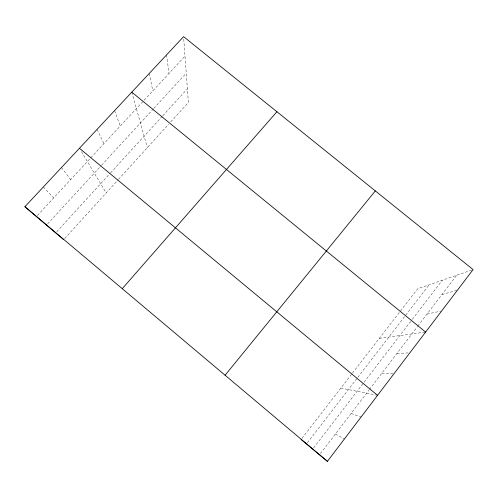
<?xml version="1.0" encoding="UTF-8"?>
<svg xmlns="http://www.w3.org/2000/svg" width="498" height="498" viewBox="0 0 498 498"><rect width="100%" height="100%" fill="white"/><g stroke="black" fill="none" stroke-linecap="round" stroke-linejoin="round"><path stroke-width="0.37" stroke-dasharray="2.49 1.87" d="M320.463 453.585L368.918 390.146M369.379 389.536L417.349 326.732M417.81 326.134L456.66 275.269M313.622 447.914L363.596 382.8M364.063 382.19L411.865 319.903M412.325 319.299L442.299 280.237M307.403 442.747L357.327 377.963M357.801 377.353L429.139 284.794M302.006 438.315L351.98 373.712M352.441 373.114L417.698 288.753L472.384 269.823M64.703 238.561L117.989 179.94M118.499 179.373L168.76 124.089M170.783 121.861L188.375 102.513L183.644 37.394M56.753 231.769L110.077 173.416M110.6 172.843L162.304 116.271M162.821 115.71L187.379 88.837M47.553 223.963L101.05 165.784M101.573 165.224L153.303 108.969M153.814 108.408L186.24 73.144M37.493 215.422L185.001 56.093M441.919 294.567L457.494 290.116M426.985 314.12L440.935 311.107M379.345 338.335L425.622 332.073M396.962 353.424L409.823 352.87M381.879 373.17L393.806 373.961M340.862 388.079L376.83 395.2M351.121 413.446L361.081 417.031M335.428 433.988L344.367 439.037M43.332 186.974L53.647 197.974M61.509 167.496L70.623 179.641M81.423 151.591L106.18 192.931M97.129 129.318L103.926 143.667M114.577 110.612L120.261 126.019M131.796 92.161L147.327 147.669M149.3 73.405L152.805 90.873M166.562 54.898L169.009 73.374"/><path stroke-width="0.75" d="M301.085 439.51L327.416 461.353L473.1 269.58L183.594 36.647L24.9 206.732L63.682 239.687M225.096 375.231L375.324 190.908M122.271 288.684L276.919 111.733M131.796 92.161L425.622 332.073M79.443 148.273L377.559 395.344M24.9 206.732L327.416 461.353"/></g></svg>
